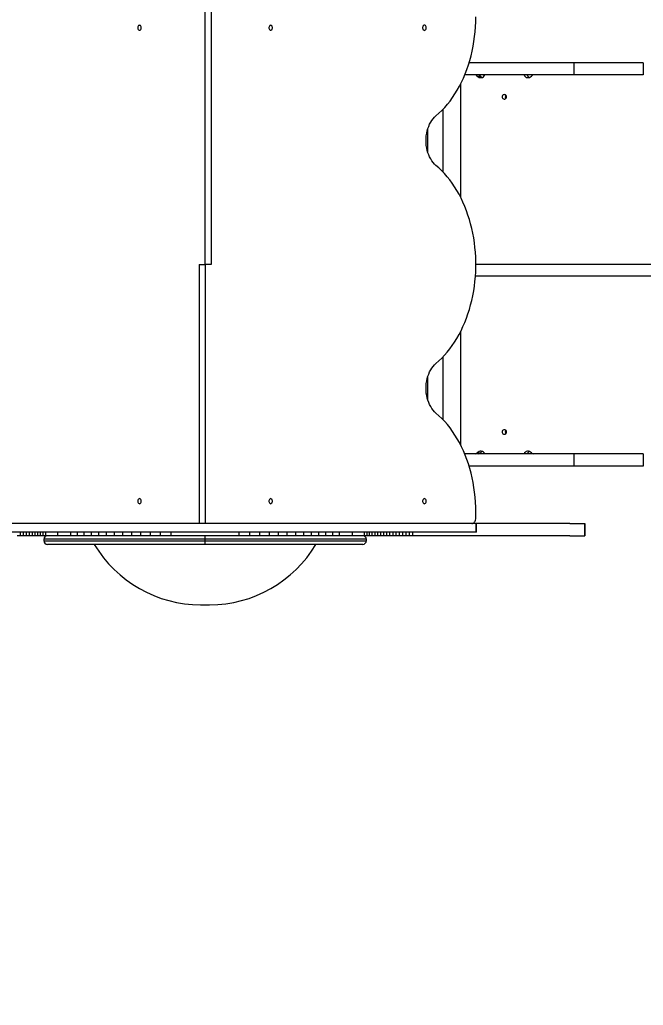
# Model space of a CAD drawing. Header units: millimetres. Extents: x -5960 to 5379, y -4374 to 3849.
# Drawn here: x 1599 to 2682, y -621 to 1090 of the extents above; entities that cross this region are included whole.
import ezdxf

# ---------------------------------------------------------------- set-up
doc = ezdxf.new("R2010")
doc.units = ezdxf.units.MM
for name, color, linetype in [('DIKOM_ОБЪЕКТ', 7, 'Continuous'), ('DIKOM_РАЗМЕР_ЗОНА', 7, 'Continuous'), ('DIKOM_РАЗМЕР_ОБЪЕКТА', 7, 'Continuous')]:
    doc.layers.add(name, color=color, linetype=linetype)
doc.styles.add('style1', font='arial.ttf', dxfattribs={"width": 0.8})
doc.dimstyles.new('1-50', dxfattribs={"dimtxt": 300, "dimasz": 200, "dimexe": 100, "dimexo": 0, "dimgap": 100, "dimtad": 1, "dimtxsty": 'style1', "dimcen": 200, "dimclrd": 7, "dimclre": 7, "dimclrt": 7, "dimadec": 1, "dimazin": 2, "dimtfac": 1, "dimtmove": 0, "dimatfit": 2, "dimfxl": 0, "dimlwd": 25, "dimlwe": 18, "dimarcsym": 0})

# ---------------------------------------------------------------- blocks, each defined once
blk = doc.blocks.new('*D10')
at = {"layer": 'Defpoints', "color": 0, "transparency": 16777216}
for p in [(3878.6, 405.1), (-2876.9, -459.7), (3878.6, -2693.7)]:
    blk.add_point(p, dxfattribs=at)
at = {"layer": 'DIKOM_РАЗМЕР_ОБЪЕКТА', "color": 7, "lineweight": 18, "transparency": 16777216}
for p, q in [((3878.6, 405.1), (3878.6, -2793.7)), ((-2876.9, -459.7), (-2876.9, -2793.7))]:
    blk.add_line(p, q, dxfattribs=at)
at = {"layer": 'DIKOM_РАЗМЕР_ОБЪЕКТА', "color": 7, "lineweight": 25, "transparency": 16777216}
blk.add_line((-2676.9, -2693.7), (3678.6, -2693.7), dxfattribs=at)
at = {"layer": 'DIKOM_РАЗМЕР_ОБЪЕКТА', "color": 7, "transparency": 16777216}
for points in [[(-2676.9, -2660.3), (-2676.9, -2727), (-2876.9, -2693.7)], [(3678.6, -2660.3), (3678.6, -2727), (3878.6, -2693.7)]]:
    blk.add_solid(points, dxfattribs=at)
at = {"layer": 'DIKOM_РАЗМЕР_ОБЪЕКТА', "color": 7, "transparency": 16777216, "insert": (-143, -2440.5), "char_height": 300, "attachment_point": 5, "style": 'style1'}
blk.add_mtext('6750', dxfattribs=at)
blk = doc.blocks.new('*D11')
at = {"layer": 'Defpoints', "color": 0, "transparency": 16777216}
for p in [(5378.6, -306), (-4876.9, -735), (5378.6, -4273.6)]:
    blk.add_point(p, dxfattribs=at)
at = {"layer": 'DIKOM_РАЗМЕР_ЗОНА', "color": 7, "lineweight": 18, "transparency": 16777216}
for p, q in [((5378.6, -306), (5378.6, -4373.6)), ((-4876.9, -735), (-4876.9, -4373.6))]:
    blk.add_line(p, q, dxfattribs=at)
at = {"layer": 'DIKOM_РАЗМЕР_ЗОНА', "color": 7, "lineweight": 25, "transparency": 16777216}
blk.add_line((-4676.9, -4273.6), (5178.6, -4273.6), dxfattribs=at)
at = {"layer": 'DIKOM_РАЗМЕР_ЗОНА', "color": 7, "transparency": 16777216}
for points in [[(-4676.9, -4240.2), (-4676.9, -4306.9), (-4876.9, -4273.6)], [(5178.6, -4240.2), (5178.6, -4306.9), (5378.6, -4273.6)]]:
    blk.add_solid(points, dxfattribs=at)
at = {"layer": 'DIKOM_РАЗМЕР_ЗОНА', "color": 7, "transparency": 16777216, "insert": (-171.5, -4020.4), "char_height": 300, "attachment_point": 5, "style": 'style1'}
blk.add_mtext('10250', dxfattribs=at)
blk = doc.blocks.new('*D12')
at = {"layer": 'Defpoints', "color": 0, "transparency": 16777216}
for p in [(1922, 3848.9), (-5510.2, -3173.2), (433.5, -3173.2)]:
    blk.add_point(p, dxfattribs=at)
at = {"layer": 'DIKOM_РАЗМЕР_ЗОНА', "color": 7, "lineweight": 18, "transparency": 16777216}
for p, q in [((1922, 3848.9), (-5610.2, 3848.9)), ((433.5, -3173.2), (-5610.2, -3173.2))]:
    blk.add_line(p, q, dxfattribs=at)
at = {"layer": 'DIKOM_РАЗМЕР_ЗОНА', "color": 7, "lineweight": 25, "transparency": 16777216}
blk.add_line((-5510.2, 3648.9), (-5510.2, -2973.2), dxfattribs=at)
at = {"layer": 'DIKOM_РАЗМЕР_ЗОНА', "color": 7, "transparency": 16777216}
for points in [[(-5543.5, 3648.9), (-5476.9, 3648.9), (-5510.2, 3848.9)], [(-5543.5, -2973.2), (-5476.9, -2973.2), (-5510.2, -3173.2)]]:
    blk.add_solid(points, dxfattribs=at)
at = {"layer": 'DIKOM_РАЗМЕР_ЗОНА', "color": 7, "transparency": 16777216, "insert": (-5763.4, 142.4), "char_height": 300, "attachment_point": 5, "rotation": 90, "style": 'style1'}
blk.add_mtext('7050', dxfattribs=at)

msp = doc.modelspace()

# ---------------------------------------------------------------- linework, layer by layer
at = {"layer": 'DIKOM_ОБЪЕКТ', "color": 7, "linetype": 'Continuous', "lineweight": 15}
for p, q in [((1920.549, 665.013), (1920.549, 1115.013)), ((1931.155, 1115.013), (1931.155, 665.013)), ((2561.184, 1015.013), (2378.968, 1015.013)), ((2561.184, 1015.013), (2561.184, 994.013)), ((2681.583, 1015.013), (2561.184, 1015.013)), ((2681.583, 1015.013), (2681.583, 994.013)), ((2561.184, 994.013), (2371.417, 994.013)), ((2681.583, 994.013), (2561.184, 994.013)), ((2364.549, 781.031), (2364.549, 978.996)), ((2393.312, 992.202), (2398.63, 992.202)), ((2334.049, 825.18), (2334.049, 934.846)), ((2307.049, 899.656), (2307.049, 860.37)), ((1909.942, 665.013), (1909.942, 215.013)), ((1909.942, 665.013), (1920.549, 665.013)), ((1920.549, 665.013), (1920.549, 215.013)), ((1931.155, 665.013), (1920.549, 665.013)), ((2364.549, 351.031), (2364.549, 548.996)), ((2334.049, 395.18), (2334.049, 504.846)), ((2307.049, 469.656), (2307.049, 430.37)), ((2561.184, 336.013), (2371.417, 336.013)), ((2393.312, 337.824), (2398.63, 337.824)), ((2561.184, 336.013), (2561.184, 315.013)), ((2681.583, 336.013), (2561.184, 336.013)), ((2681.583, 336.013), (2681.583, 315.013)), ((2561.184, 315.013), (2378.968, 315.013)), ((2681.583, 315.013), (2561.184, 315.013)), ((2390.775, 225.013), (2390.775, 235.013)), ((1885.193, 215.013), (1482.143, 215.013)), ((1887.057, 215.013), (1885.193, 215.013)), ((1888.988, 215.013), (1887.057, 215.013)), ((1890.981, 215.013), (1888.988, 215.013)), ((1893.032, 215.013), (1890.981, 215.013)), ((1895.137, 215.013), (1893.032, 215.013)), ((1897.291, 215.013), (1895.137, 215.013)), ((1899.49, 215.013), (1897.291, 215.013)), ((1901.728, 215.013), (1899.49, 215.013)), ((1904.003, 215.013), (1901.728, 215.013)), ((1906.308, 215.013), (1904.003, 215.013)), ((1908.641, 215.013), (1906.308, 215.013)), ((1910.996, 215.013), (1908.641, 215.013)), ((1913.368, 215.013), (1910.996, 215.013)), ((1915.754, 215.013), (1913.368, 215.013)), ((1918.149, 215.013), (1915.754, 215.013)), ((1920.549, 215.013), (1918.149, 215.013)), ((1922.948, 215.013), (1920.549, 215.013)), ((1925.343, 215.013), (1922.948, 215.013)), ((1927.729, 215.013), (1925.343, 215.013)), ((1930.101, 215.013), (1927.729, 215.013)), ((1932.456, 215.013), (1930.101, 215.013)), ((1934.788, 215.013), (1932.456, 215.013)), ((1937.094, 215.013), (1934.788, 215.013)), ((1939.369, 215.013), (1937.094, 215.013)), ((1941.607, 215.013), (1939.369, 215.013)), ((1943.806, 215.013), (1941.607, 215.013)), ((1945.96, 215.013), (1943.806, 215.013)), ((1948.065, 215.013), (1945.96, 215.013)), ((1950.116, 215.013), (1948.065, 215.013)), ((1952.109, 215.013), (1950.116, 215.013)), ((1954.04, 215.013), (1952.109, 215.013)), ((1955.904, 215.013), (1954.04, 215.013)), ((2358.954, 215.013), (1955.904, 215.013)), ((2363.051, 215.013), (2358.954, 215.013)), ((2366.896, 215.013), (2363.051, 215.013)), ((2370.485, 215.013), (2366.896, 215.013)), ((2373.813, 215.013), (2370.485, 215.013)), ((2376.877, 215.013), (2373.813, 215.013)), ((2379.671, 215.013), (2376.877, 215.013)), ((2382.192, 215.013), (2379.671, 215.013)), ((2384.435, 215.013), (2382.192, 215.013)), ((2386.397, 215.013), (2384.435, 215.013)), ((2388.071, 215.013), (2386.397, 215.013)), ((2389.455, 215.013), (2388.071, 215.013)), ((2390.544, 215.013), (2389.455, 215.013)), ((2391.334, 215.013), (2390.544, 215.013)), ((2391.334, 200.013), (2391.334, 215.013)), ((2391.82, 215.013), (2391.334, 215.013)), ((2391.82, 200.013), (2391.82, 215.013)), ((2391.998, 215.013), (2391.82, 215.013)), ((2422.727, 215.013), (2391.998, 215.013)), ((2391.998, 200.013), (2391.998, 215.013)), ((2433.078, 215.013), (2422.727, 215.013)), ((2437.81, 215.013), (2433.078, 215.013)), ((2442.264, 215.013), (2437.81, 215.013)), ((2446.455, 215.013), (2442.264, 215.013)), ((2450.394, 215.013), (2446.455, 215.013)), ((2454.097, 215.013), (2450.394, 215.013)), ((2457.576, 215.013), (2454.097, 215.013)), ((2460.845, 215.013), (2457.576, 215.013)), ((2463.917, 215.013), (2460.845, 215.013)), ((2466.806, 215.013), (2463.917, 215.013)), ((2469.526, 215.013), (2466.806, 215.013)), ((2472.091, 215.013), (2469.526, 215.013)), ((2474.512, 215.013), (2472.091, 215.013)), ((2476.805, 215.013), (2474.512, 215.013)), ((2478.983, 215.013), (2476.805, 215.013)), ((2481.059, 215.013), (2478.983, 215.013)), ((2483.046, 215.013), (2481.059, 215.013)), ((2484.959, 215.013), (2483.046, 215.013)), ((2486.81, 215.013), (2484.959, 215.013)), ((2490.384, 215.013), (2486.81, 215.013)), ((2493.875, 215.013), (2490.384, 215.013)), ((2509.178, 215.013), (2493.875, 215.013)), ((2517.1, 215.013), (2509.178, 215.013)), ((2524.273, 215.013), (2517.1, 215.013)), ((2530.723, 215.013), (2524.273, 215.013)), ((2536.472, 215.013), (2530.723, 215.013)), ((2541.545, 215.013), (2536.472, 215.013)), ((2545.965, 215.013), (2541.545, 215.013)), ((2552.946, 215.013), (2545.965, 215.013)), ((2553.478, 215.013), (2552.946, 215.013)), ((2553.748, 215.013), (2553.478, 215.013)), ((2553.762, 215.013), (2553.748, 215.013)), ((2553.762, 215.013), (2556.264, 215.013)), ((2556.264, 215.013), (2559.272, 215.013)), ((2559.272, 215.013), (2562.095, 215.013)), ((2562.095, 215.013), (2564.728, 215.013)), ((2564.728, 215.013), (2567.167, 215.013)), ((2567.167, 215.013), (2569.407, 215.013)), ((2569.407, 215.013), (2571.446, 215.013)), ((2571.446, 215.013), (2573.278, 215.013)), ((2573.278, 215.013), (2574.9, 215.013)), ((2574.9, 215.013), (2576.308, 215.013)), ((2576.308, 215.013), (2577.497, 215.013)), ((2577.497, 215.013), (2578.463, 215.013)), ((2578.463, 215.013), (2579.202, 215.013)), ((2579.202, 215.013), (2579.202, 194.013)), ((2579.202, 215.013), (2579.71, 215.013)), ((2579.71, 215.013), (2579.71, 194.013)), ((2579.71, 215.013), (2579.984, 215.013)), ((2579.984, 215.013), (2579.984, 194.013)), ((2579.984, 215.013), (2580.018, 215.013)), ((2580.018, 215.013), (2580.018, 194.013)), ((1885.193, 200.013), (1482.143, 200.013)), ((1599.677, 194.013), (1594.198, 194.013)), ((1599.677, 194.013), (1599.677, 200.013)), ((1605.065, 194.013), (1599.677, 194.013)), ((1605.065, 194.013), (1605.065, 200.013)), ((1610.349, 194.013), (1605.065, 194.013)), ((1610.349, 194.013), (1610.349, 200.013)), ((1615.521, 194.013), (1610.349, 194.013)), ((1615.521, 194.013), (1615.521, 200.013)), ((1620.57, 194.013), (1615.521, 194.013)), ((1620.57, 194.013), (1620.57, 200.013)), ((1625.486, 194.013), (1620.57, 194.013)), ((1625.486, 194.013), (1625.486, 200.013)), ((1630.258, 194.013), (1625.486, 194.013)), ((1630.258, 194.013), (1630.258, 200.013)), ((1634.878, 194.013), (1630.258, 194.013)), ((1634.878, 194.013), (1634.878, 200.013)), ((1639.334, 194.013), (1634.878, 194.013)), ((1639.334, 194.013), (1639.334, 200.013)), ((1643.616, 194.013), (1639.334, 194.013)), ((1643.616, 194.013), (1643.616, 200.013)), ((1664.862, 194.013), (1643.616, 194.013)), ((1664.862, 194.013), (1664.862, 200.013)), ((1687.078, 194.013), (1664.862, 194.013)), ((1687.078, 194.013), (1687.078, 200.013)), ((1698.665, 194.013), (1687.078, 194.013)), ((1698.665, 194.013), (1698.665, 200.013)), ((1710.633, 194.013), (1698.665, 194.013)), ((1710.633, 194.013), (1710.633, 200.013)), ((1723.028, 194.013), (1710.633, 194.013)), ((1723.028, 194.013), (1723.028, 200.013)), ((1735.895, 194.013), (1723.028, 194.013)), ((1730.762, 199.913), (1730.762, 200.013)), ((1730.776, 199.913), (1730.762, 199.913)), ((1730.776, 199.913), (1730.776, 200.013)), ((1730.821, 199.913), (1730.776, 199.913)), ((1730.821, 199.913), (1730.821, 200.013)), ((1730.897, 199.913), (1730.821, 199.913)), ((1730.897, 199.913), (1730.897, 200.013)), ((1731.003, 199.913), (1730.897, 199.913)), ((1731.003, 199.913), (1731.003, 200.013)), ((1731.14, 199.913), (1731.003, 199.913)), ((1731.14, 199.913), (1731.14, 200.013)), ((1731.307, 199.913), (1731.14, 199.913)), ((1731.307, 199.913), (1731.307, 200.013)), ((1731.504, 199.913), (1731.307, 199.913)), ((1731.504, 199.913), (1731.504, 200.013)), ((1731.732, 199.913), (1731.504, 199.913)), ((1731.732, 199.913), (1731.732, 200.013)), ((1731.989, 199.913), (1731.732, 199.913)), ((1731.989, 199.913), (1731.989, 200.013)), ((1732.277, 199.913), (1731.989, 199.913)), ((1732.277, 199.913), (1732.277, 200.013)), ((1732.595, 199.913), (1732.277, 199.913)), ((1732.595, 199.913), (1732.595, 200.013)), ((1732.942, 199.913), (1732.595, 199.913)), ((1732.942, 199.913), (1732.942, 200.013)), ((1733.319, 199.913), (1732.942, 199.913)), ((1733.319, 199.913), (1733.319, 200.013)), ((1733.726, 199.913), (1733.319, 199.913)), ((1733.726, 199.913), (1733.726, 200.013)), ((1734.162, 199.913), (1733.726, 199.913)), ((1734.162, 199.913), (1734.162, 200.013)), ((1734.628, 199.913), (1734.162, 199.913)), ((1734.628, 199.913), (1734.628, 200.013)), ((1735.123, 199.913), (1734.628, 199.913)), ((1735.123, 199.913), (1735.123, 200.013)), ((1735.647, 199.913), (1735.123, 199.913)), ((1735.647, 199.913), (1735.647, 200.013)), ((1736.2, 199.913), (1735.647, 199.913)), ((1735.895, 194.013), (1735.895, 199.913)), ((1749.281, 194.013), (1735.895, 194.013)), ((1736.2, 199.913), (1736.2, 200.013)), ((1736.783, 199.913), (1736.2, 199.913)), ((1736.783, 199.913), (1736.783, 200.013)), ((1737.394, 199.913), (1736.783, 199.913)), ((1737.394, 199.913), (1737.394, 200.013)), ((1738.034, 199.913), (1737.394, 199.913)), ((1738.034, 199.913), (1738.034, 200.013)), ((1738.702, 199.913), (1738.034, 199.913)), ((1738.702, 199.913), (1738.702, 200.013)), ((1740.126, 199.913), (1738.702, 199.913)), ((1740.126, 199.913), (1740.126, 200.013)), ((1741.663, 199.913), (1740.126, 199.913)), ((1741.663, 199.913), (1741.663, 200.013)), ((1743.312, 199.913), (1741.663, 199.913)), ((1743.312, 199.913), (1743.312, 200.013)), ((1745.074, 199.913), (1743.312, 199.913)), ((1745.074, 199.913), (1745.074, 200.013)), ((1746.947, 199.913), (1745.074, 199.913)), ((1746.947, 199.913), (1746.947, 200.013)), ((1748.931, 199.913), (1746.947, 199.913)), ((1748.931, 199.913), (1748.931, 200.013)), ((1751.024, 199.913), (1748.931, 199.913)), ((1749.281, 194.013), (1749.281, 199.913)), ((1763.231, 194.013), (1749.281, 194.013)), ((1751.024, 199.913), (1751.024, 200.013)), ((1753.226, 199.913), (1751.024, 199.913)), ((1753.226, 199.913), (1753.226, 200.013)), ((1837.059, 199.913), (1753.226, 199.913)), ((1763.231, 194.013), (1763.231, 199.913)), ((1777.792, 194.013), (1763.231, 194.013)), ((1777.792, 194.013), (1777.792, 199.913)), ((1793.01, 194.013), (1777.792, 194.013)), ((1793.01, 194.013), (1793.01, 199.913)), ((1808.93, 194.013), (1793.01, 194.013)), ((1808.93, 194.013), (1808.93, 199.913)), ((1825.599, 194.013), (1808.93, 194.013)), ((1825.599, 194.013), (1825.599, 199.913)), ((1843.062, 194.013), (1825.599, 194.013)), ((1837.059, 199.913), (1837.059, 200.013)), ((1837.922, 199.913), (1837.059, 199.913)), ((1837.922, 199.913), (1837.922, 200.013)), ((1838.793, 199.913), (1837.922, 199.913)), ((1838.793, 199.913), (1838.793, 200.013)), ((1840.555, 199.913), (1838.793, 199.913)), ((1840.555, 199.913), (1840.555, 200.013)), ((1842.333, 199.913), (1840.555, 199.913)), ((1842.333, 199.913), (1842.333, 200.013)), ((1844.115, 199.913), (1842.333, 199.913)), ((1843.062, 194.013), (1843.062, 199.913)), ((1861.366, 194.013), (1843.062, 194.013)), ((1844.115, 199.913), (1844.115, 200.013)), ((1845.889, 199.913), (1844.115, 199.913)), ((1845.889, 199.913), (1845.889, 200.013)), ((1847.642, 199.913), (1845.889, 199.913)), ((1847.642, 199.913), (1847.642, 200.013)), ((1849.362, 199.913), (1847.642, 199.913)), ((1849.362, 199.913), (1849.362, 200.013)), ((1851.037, 199.913), (1849.362, 199.913)), ((1851.037, 199.913), (1851.037, 200.013)), ((1852.655, 199.913), (1851.037, 199.913)), ((1852.655, 199.913), (1852.655, 200.013)), ((1854.203, 199.913), (1852.655, 199.913)), ((1854.203, 199.913), (1854.203, 200.013)), ((1855.669, 199.913), (1854.203, 199.913)), ((1855.669, 199.913), (1855.669, 200.013)), ((1857.04, 199.913), (1855.669, 199.913)), ((1857.04, 199.913), (1857.04, 200.013)), ((1858.306, 199.913), (1857.04, 199.913)), ((1858.306, 199.913), (1858.306, 200.013)), ((1859.452, 199.913), (1858.306, 199.913)), ((1859.452, 199.913), (1859.452, 200.013)), ((1860.468, 199.913), (1859.452, 199.913)), ((1860.468, 199.913), (1860.468, 200.013)), ((1860.923, 199.913), (1860.468, 199.913)), ((1860.923, 199.913), (1860.923, 200.013)), ((1861.341, 199.913), (1860.923, 199.913)), ((1861.341, 199.913), (1861.341, 200.013)), ((1900.284, 199.913), (1861.341, 199.913)), ((1861.366, 194.013), (1861.366, 199.913)), ((1979.731, 194.013), (1861.366, 194.013)), ((1887.057, 200.013), (1885.193, 200.013)), ((1888.988, 200.013), (1887.057, 200.013)), ((1890.981, 200.013), (1888.988, 200.013)), ((1893.032, 200.013), (1890.981, 200.013)), ((1895.137, 200.013), (1893.032, 200.013)), ((1897.291, 200.013), (1895.137, 200.013)), ((1899.49, 200.013), (1897.291, 200.013)), ((1901.728, 200.013), (1899.49, 200.013)), ((1900.284, 199.913), (1900.284, 200.013)), ((1901.353, 199.913), (1900.284, 199.913)), ((1901.353, 199.913), (1901.353, 200.013)), ((1902.459, 199.913), (1901.353, 199.913)), ((1904.003, 200.013), (1901.728, 200.013)), ((1902.459, 199.913), (1902.459, 200.013)), ((1903.602, 199.913), (1902.459, 199.913)), ((1903.602, 199.913), (1903.602, 200.013)), ((1904.777, 199.913), (1903.602, 199.913)), ((1906.308, 200.013), (1904.003, 200.013)), ((1904.777, 199.913), (1904.777, 200.013)), ((1905.984, 199.913), (1904.777, 199.913)), ((1905.984, 199.913), (1905.984, 200.013)), ((1907.219, 199.913), (1905.984, 199.913)), ((1908.641, 200.013), (1906.308, 200.013)), ((1907.219, 199.913), (1907.219, 200.013)), ((1908.478, 199.913), (1907.219, 199.913)), ((1908.478, 199.913), (1908.478, 200.013)), ((1909.762, 199.913), (1908.478, 199.913)), ((1910.996, 200.013), (1908.641, 200.013)), ((1909.762, 199.913), (1909.762, 200.013)), ((1910.411, 199.913), (1909.762, 199.913)), ((1910.411, 199.913), (1910.411, 200.013)), ((1911.065, 199.913), (1910.411, 199.913)), ((1913.368, 200.013), (1910.996, 200.013)), ((1911.065, 199.913), (1911.065, 200.013)), ((1911.724, 199.913), (1911.065, 199.913)), ((1911.724, 199.913), (1911.724, 200.013)), ((1912.387, 199.913), (1911.724, 199.913)), ((1912.387, 199.913), (1912.387, 200.013)), ((1913.053, 199.913), (1912.387, 199.913)), ((1913.053, 199.913), (1913.053, 200.013)), ((1913.723, 199.913), (1913.053, 199.913)), ((1915.754, 200.013), (1913.368, 200.013)), ((1913.723, 199.913), (1913.723, 200.013)), ((1914.397, 199.913), (1913.723, 199.913)), ((1914.397, 199.913), (1914.397, 200.013)), ((1915.073, 199.913), (1914.397, 199.913)), ((1915.073, 199.913), (1915.073, 200.013)), ((1915.752, 199.913), (1915.073, 199.913)), ((1915.752, 199.913), (1915.752, 200.013)), ((1916.433, 199.913), (1915.752, 199.913)), ((1918.149, 200.013), (1915.754, 200.013)), ((1916.433, 199.913), (1916.433, 200.013)), ((1917.116, 199.913), (1916.433, 199.913)), ((1917.116, 199.913), (1917.116, 200.013)), ((1917.8, 199.913), (1917.116, 199.913)), ((1917.8, 199.913), (1917.8, 200.013)), ((1918.486, 199.913), (1917.8, 199.913)), ((1920.549, 200.013), (1918.149, 200.013)), ((1918.486, 199.913), (1918.486, 200.013)), ((1919.173, 199.913), (1918.486, 199.913)), ((1919.173, 199.913), (1919.173, 200.013)), ((1919.86, 199.913), (1919.173, 199.913)), ((1919.86, 199.913), (1919.86, 200.013)), ((1920.548, 199.913), (1919.86, 199.913)), ((1920.548, 199.913), (1920.548, 200.013)), ((1921.236, 199.913), (1920.548, 199.913)), ((1922.948, 200.013), (1920.549, 200.013)), ((1920.549, 188.013), (1920.549, 194.013)), ((1921.236, 199.913), (1921.236, 200.013)), ((1921.923, 199.913), (1921.236, 199.913)), ((1921.923, 199.913), (1921.923, 200.013)), ((1922.61, 199.913), (1921.923, 199.913)), ((1922.61, 199.913), (1922.61, 200.013)), ((1923.296, 199.913), (1922.61, 199.913)), ((1925.343, 200.013), (1922.948, 200.013)), ((1923.296, 199.913), (1923.296, 200.013)), ((1923.981, 199.913), (1923.296, 199.913)), ((1923.981, 199.913), (1923.981, 200.013)), ((1924.663, 199.913), (1923.981, 199.913)), ((1924.663, 199.913), (1924.663, 200.013)), ((1925.345, 199.913), (1924.663, 199.913)), ((1927.729, 200.013), (1925.343, 200.013)), ((1925.345, 199.913), (1925.345, 200.013)), ((1926.023, 199.913), (1925.345, 199.913)), ((1926.023, 199.913), (1926.023, 200.013)), ((1926.699, 199.913), (1926.023, 199.913)), ((1926.699, 199.913), (1926.699, 200.013)), ((1927.373, 199.913), (1926.699, 199.913)), ((1927.373, 199.913), (1927.373, 200.013)), ((1928.043, 199.913), (1927.373, 199.913)), ((1930.101, 200.013), (1927.729, 200.013)), ((1928.043, 199.913), (1928.043, 200.013)), ((1928.709, 199.913), (1928.043, 199.913)), ((1928.709, 199.913), (1928.709, 200.013)), ((1929.373, 199.913), (1928.709, 199.913)), ((1929.373, 199.913), (1929.373, 200.013)), ((1930.031, 199.913), (1929.373, 199.913)), ((1930.031, 199.913), (1930.031, 200.013)), ((1930.685, 199.913), (1930.031, 199.913)), ((1932.456, 200.013), (1930.101, 200.013)), ((1930.685, 199.913), (1930.685, 200.013)), ((1931.334, 199.913), (1930.685, 199.913)), ((1931.334, 199.913), (1931.334, 200.013)), ((1932.618, 199.913), (1931.334, 199.913)), ((1934.788, 200.013), (1932.456, 200.013)), ((1932.618, 199.913), (1932.618, 200.013)), ((1933.878, 199.913), (1932.618, 199.913)), ((1933.878, 199.913), (1933.878, 200.013)), ((1935.112, 199.913), (1933.878, 199.913)), ((1937.094, 200.013), (1934.788, 200.013)), ((1935.112, 199.913), (1935.112, 200.013)), ((1936.319, 199.913), (1935.112, 199.913)), ((1936.319, 199.913), (1936.319, 200.013)), ((1937.494, 199.913), (1936.319, 199.913)), ((1939.369, 200.013), (1937.094, 200.013)), ((1937.494, 199.913), (1937.494, 200.013)), ((1938.637, 199.913), (1937.494, 199.913)), ((1938.637, 199.913), (1938.637, 200.013)), ((1939.743, 199.913), (1938.637, 199.913)), ((1941.607, 200.013), (1939.369, 200.013)), ((1939.743, 199.913), (1939.743, 200.013)), ((1940.812, 199.913), (1939.743, 199.913)), ((1940.812, 199.913), (1940.812, 200.013)), ((1979.755, 199.913), (1940.812, 199.913)), ((1943.806, 200.013), (1941.607, 200.013)), ((1945.96, 200.013), (1943.806, 200.013)), ((1948.065, 200.013), (1945.96, 200.013)), ((1950.116, 200.013), (1948.065, 200.013)), ((1952.109, 200.013), (1950.116, 200.013)), ((1954.04, 200.013), (1952.109, 200.013)), ((1955.904, 200.013), (1954.04, 200.013)), ((2358.954, 200.013), (1955.904, 200.013)), ((1979.731, 194.013), (1979.731, 199.913)), ((1998.035, 194.013), (1979.731, 194.013)), ((1979.755, 199.913), (1979.755, 200.013)), ((1980.173, 199.913), (1979.755, 199.913)), ((1980.173, 199.913), (1980.173, 200.013)), ((1980.628, 199.913), (1980.173, 199.913)), ((1980.628, 199.913), (1980.628, 200.013)), ((1981.644, 199.913), (1980.628, 199.913)), ((1981.644, 199.913), (1981.644, 200.013)), ((1982.791, 199.913), (1981.644, 199.913)), ((1982.791, 199.913), (1982.791, 200.013)), ((1984.056, 199.913), (1982.791, 199.913)), ((1984.056, 199.913), (1984.056, 200.013)), ((1985.428, 199.913), (1984.056, 199.913)), ((1985.428, 199.913), (1985.428, 200.013)), ((1986.894, 199.913), (1985.428, 199.913)), ((1986.894, 199.913), (1986.894, 200.013)), ((1988.442, 199.913), (1986.894, 199.913)), ((1988.442, 199.913), (1988.442, 200.013)), ((1990.059, 199.913), (1988.442, 199.913)), ((1990.059, 199.913), (1990.059, 200.013)), ((1991.735, 199.913), (1990.059, 199.913)), ((1991.735, 199.913), (1991.735, 200.013)), ((1993.455, 199.913), (1991.735, 199.913)), ((1993.455, 199.913), (1993.455, 200.013)), ((1995.208, 199.913), (1993.455, 199.913)), ((1995.208, 199.913), (1995.208, 200.013)), ((1996.981, 199.913), (1995.208, 199.913)), ((1996.981, 199.913), (1996.981, 200.013)), ((1998.764, 199.913), (1996.981, 199.913)), ((1998.035, 194.013), (1998.035, 199.913)), ((2015.498, 194.013), (1998.035, 194.013)), ((1998.764, 199.913), (1998.764, 200.013)), ((2000.542, 199.913), (1998.764, 199.913)), ((2000.542, 199.913), (2000.542, 200.013)), ((2002.304, 199.913), (2000.542, 199.913)), ((2002.304, 199.913), (2002.304, 200.013)), ((2003.175, 199.913), (2002.304, 199.913)), ((2003.175, 199.913), (2003.175, 200.013)), ((2004.038, 199.913), (2003.175, 199.913)), ((2004.038, 199.913), (2004.038, 200.013)), ((2087.87, 199.913), (2004.038, 199.913)), ((2015.498, 194.013), (2015.498, 199.913)), ((2032.167, 194.013), (2015.498, 194.013)), ((2032.167, 194.013), (2032.167, 199.913)), ((2048.087, 194.013), (2032.167, 194.013)), ((2048.087, 194.013), (2048.087, 199.913)), ((2063.305, 194.013), (2048.087, 194.013)), ((2063.305, 194.013), (2063.305, 199.913)), ((2077.866, 194.013), (2063.305, 194.013)), ((2077.866, 194.013), (2077.866, 199.913)), ((2091.816, 194.013), (2077.866, 194.013)), ((2087.87, 199.913), (2087.87, 200.013)), ((2090.072, 199.913), (2087.87, 199.913)), ((2090.072, 199.913), (2090.072, 200.013)), ((2092.166, 199.913), (2090.072, 199.913)), ((2091.816, 194.013), (2091.816, 199.913)), ((2105.202, 194.013), (2091.816, 194.013)), ((2092.166, 199.913), (2092.166, 200.013)), ((2094.149, 199.913), (2092.166, 199.913)), ((2094.149, 199.913), (2094.149, 200.013)), ((2096.022, 199.913), (2094.149, 199.913)), ((2096.022, 199.913), (2096.022, 200.013)), ((2097.784, 199.913), (2096.022, 199.913)), ((2097.784, 199.913), (2097.784, 200.013)), ((2099.434, 199.913), (2097.784, 199.913)), ((2099.434, 199.913), (2099.434, 200.013)), ((2100.971, 199.913), (2099.434, 199.913)), ((2100.971, 199.913), (2100.971, 200.013)), ((2102.394, 199.913), (2100.971, 199.913)), ((2102.394, 199.913), (2102.394, 200.013)), ((2103.063, 199.913), (2102.394, 199.913)), ((2103.063, 199.913), (2103.063, 200.013)), ((2103.703, 199.913), (2103.063, 199.913)), ((2103.703, 199.913), (2103.703, 200.013)), ((2104.314, 199.913), (2103.703, 199.913)), ((2104.314, 199.913), (2104.314, 200.013)), ((2104.896, 199.913), (2104.314, 199.913)), ((2104.896, 199.913), (2104.896, 200.013)), ((2105.449, 199.913), (2104.896, 199.913)), ((2105.202, 194.013), (2105.202, 199.913)), ((2118.069, 194.013), (2105.202, 194.013)), ((2105.449, 199.913), (2105.449, 200.013)), ((2105.974, 199.913), (2105.449, 199.913)), ((2105.974, 199.913), (2105.974, 200.013)), ((2106.469, 199.913), (2105.974, 199.913)), ((2106.469, 199.913), (2106.469, 200.013)), ((2106.934, 199.913), (2106.469, 199.913)), ((2106.934, 199.913), (2106.934, 200.013)), ((2107.37, 199.913), (2106.934, 199.913)), ((2107.37, 199.913), (2107.37, 200.013)), ((2107.777, 199.913), (2107.37, 199.913)), ((2107.777, 199.913), (2107.777, 200.013)), ((2108.154, 199.913), (2107.777, 199.913)), ((2108.154, 199.913), (2108.154, 200.013)), ((2108.502, 199.913), (2108.154, 199.913)), ((2108.502, 199.913), (2108.502, 200.013)), ((2108.819, 199.913), (2108.502, 199.913)), ((2108.819, 199.913), (2108.819, 200.013)), ((2109.107, 199.913), (2108.819, 199.913)), ((2109.107, 199.913), (2109.107, 200.013)), ((2109.365, 199.913), (2109.107, 199.913)), ((2109.365, 199.913), (2109.365, 200.013)), ((2109.592, 199.913), (2109.365, 199.913)), ((2109.592, 199.913), (2109.592, 200.013)), ((2109.79, 199.913), (2109.592, 199.913)), ((2109.79, 199.913), (2109.79, 200.013)), ((2109.957, 199.913), (2109.79, 199.913)), ((2109.957, 199.913), (2109.957, 200.013)), ((2110.094, 199.913), (2109.957, 199.913)), ((2110.094, 199.913), (2110.094, 200.013)), ((2110.2, 199.913), (2110.094, 199.913)), ((2110.2, 199.913), (2110.2, 200.013)), ((2110.276, 199.913), (2110.2, 199.913)), ((2110.276, 199.913), (2110.276, 200.013)), ((2110.321, 199.913), (2110.276, 199.913)), ((2110.321, 199.913), (2110.321, 200.013)), ((2110.335, 199.913), (2110.321, 199.913)), ((2110.335, 199.913), (2110.335, 200.013)), ((2118.069, 194.013), (2118.069, 200.013)), ((2130.464, 194.013), (2118.069, 194.013)), ((2130.464, 194.013), (2130.464, 200.013)), ((2142.432, 194.013), (2130.464, 194.013)), ((2142.432, 194.013), (2142.432, 200.013)), ((2154.019, 194.013), (2142.432, 194.013)), ((2154.019, 194.013), (2154.019, 200.013)), ((2176.236, 194.013), (2154.019, 194.013)), ((2176.236, 194.013), (2176.236, 200.013)), ((2197.481, 194.013), (2176.236, 194.013)), ((2197.481, 194.013), (2197.481, 200.013)), ((2201.763, 194.013), (2197.481, 194.013)), ((2201.763, 194.013), (2201.763, 200.013)), ((2206.219, 194.013), (2201.763, 194.013)), ((2206.219, 194.013), (2206.219, 200.013)), ((2210.839, 194.013), (2206.219, 194.013)), ((2210.839, 194.013), (2210.839, 200.013)), ((2215.611, 194.013), (2210.839, 194.013)), ((2215.611, 194.013), (2215.611, 200.013)), ((2220.527, 194.013), (2215.611, 194.013)), ((2220.527, 194.013), (2220.527, 200.013)), ((2225.576, 194.013), (2220.527, 194.013)), ((2225.576, 194.013), (2225.576, 200.013)), ((2230.748, 194.013), (2225.576, 194.013)), ((2230.748, 194.013), (2230.748, 200.013)), ((2236.032, 194.013), (2230.748, 194.013)), ((2236.032, 194.013), (2236.032, 200.013)), ((2241.42, 194.013), (2236.032, 194.013)), ((2241.42, 194.013), (2241.42, 200.013)), ((2246.899, 194.013), (2241.42, 194.013)), ((2246.899, 194.013), (2246.899, 200.013)), ((2252.462, 194.013), (2246.899, 194.013)), ((2252.462, 194.013), (2252.462, 200.013)), ((2258.097, 194.013), (2252.462, 194.013)), ((2258.097, 194.013), (2258.097, 200.013)), ((2263.794, 194.013), (2258.097, 194.013)), ((2263.794, 194.013), (2263.794, 200.013)), ((2269.543, 194.013), (2263.794, 194.013)), ((2269.543, 194.013), (2269.543, 200.013)), ((2275.334, 194.013), (2269.543, 194.013)), ((2275.334, 194.013), (2275.334, 200.013)), ((2281.157, 194.013), (2275.334, 194.013)), ((2281.157, 194.013), (2281.157, 200.013)), ((2422.727, 194.013), (2281.157, 194.013)), ((2363.051, 200.013), (2358.954, 200.013)), ((2366.896, 200.013), (2363.051, 200.013)), ((2370.485, 200.013), (2366.896, 200.013)), ((2373.813, 200.013), (2370.485, 200.013)), ((2376.877, 200.013), (2373.813, 200.013)), ((2379.671, 200.013), (2376.877, 200.013)), ((2382.192, 200.013), (2379.671, 200.013)), ((2384.435, 200.013), (2382.192, 200.013)), ((2386.397, 200.013), (2384.435, 200.013)), ((2388.071, 200.013), (2386.397, 200.013)), ((2389.455, 200.013), (2388.071, 200.013)), ((2390.544, 200.013), (2389.455, 200.013)), ((2391.334, 200.013), (2390.544, 200.013)), ((2391.82, 200.013), (2391.334, 200.013)), ((2391.998, 200.013), (2391.82, 200.013)), ((2433.078, 194.013), (2422.727, 194.013)), ((2437.81, 194.013), (2433.078, 194.013)), ((2442.264, 194.013), (2437.81, 194.013)), ((2446.455, 194.013), (2442.264, 194.013)), ((2450.394, 194.013), (2446.455, 194.013)), ((2454.097, 194.013), (2450.394, 194.013)), ((2457.576, 194.013), (2454.097, 194.013)), ((2460.845, 194.013), (2457.576, 194.013)), ((2463.917, 194.013), (2460.845, 194.013)), ((2466.806, 194.013), (2463.917, 194.013)), ((2469.526, 194.013), (2466.806, 194.013)), ((2472.091, 194.013), (2469.526, 194.013)), ((2474.512, 194.013), (2472.091, 194.013)), ((2476.805, 194.013), (2474.512, 194.013)), ((2478.983, 194.013), (2476.805, 194.013)), ((2481.059, 194.013), (2478.983, 194.013)), ((2483.046, 194.013), (2481.059, 194.013)), ((2484.959, 194.013), (2483.046, 194.013)), ((2486.81, 194.013), (2484.959, 194.013)), ((2490.384, 194.013), (2486.81, 194.013)), ((2493.875, 194.013), (2490.384, 194.013)), ((2509.178, 194.013), (2493.875, 194.013)), ((2517.1, 194.013), (2509.178, 194.013)), ((2524.273, 194.013), (2517.1, 194.013)), ((2530.723, 194.013), (2524.273, 194.013)), ((2536.472, 194.013), (2530.723, 194.013)), ((2541.545, 194.013), (2536.472, 194.013)), ((2545.965, 194.013), (2541.545, 194.013)), ((2552.946, 194.013), (2545.965, 194.013)), ((2553.478, 194.013), (2552.946, 194.013)), ((2553.748, 194.013), (2553.478, 194.013)), ((2553.762, 194.013), (2553.748, 194.013)), ((2553.762, 194.013), (2556.264, 194.013)), ((2556.264, 194.013), (2559.272, 194.013)), ((2559.272, 194.013), (2562.095, 194.013)), ((2562.095, 194.013), (2564.728, 194.013)), ((2564.728, 194.013), (2567.167, 194.013)), ((2567.167, 194.013), (2569.407, 194.013)), ((2569.407, 194.013), (2571.446, 194.013)), ((2571.446, 194.013), (2573.278, 194.013)), ((2573.278, 194.013), (2574.9, 194.013)), ((2574.9, 194.013), (2576.308, 194.013)), ((2576.308, 194.013), (2577.497, 194.013)), ((2577.497, 194.013), (2578.463, 194.013)), ((2578.463, 194.013), (2579.202, 194.013)), ((2579.202, 194.013), (2579.71, 194.013)), ((2579.71, 194.013), (2579.984, 194.013)), ((2579.984, 194.013), (2580.018, 194.013)), ((1640.549, 188.013), (1640.549, 185.013)), ((2200.548, 188.013), (1640.549, 188.013)), ((1640.549, 185.013), (1920.549, 185.013)), ((2194.549, 179.013), (1646.548, 179.013)), ((1920.549, 185.013), (1920.549, 188.013)), ((1920.549, 179.013), (1920.549, 185.013)), ((1920.549, 185.013), (2200.548, 185.013)), ((2200.548, 185.013), (2200.548, 188.013)), ((1912.795, 74.013), (1928.302, 74.013))]:
    msp.add_line(p, q, dxfattribs=at)
at = {"layer": 'DIKOM_ОБЪЕКТ', "color": 7, "linetype": 'Continuous', "lineweight": 15, "flags": 128}
for points in [[(1806.657, 1080.413), (1805.781, 1080.235), (1804.975, 1079.715), (1804.306, 1078.894), (1803.827, 1077.841), (1803.578, 1076.639), (1803.578, 1075.387), (1803.827, 1074.185), (1804.306, 1073.132), (1804.975, 1072.312), (1805.781, 1071.791), (1806.657, 1071.613), (1807.534, 1071.791), (1808.339, 1072.312), (1809.008, 1073.132), (1809.487, 1074.185), (1809.737, 1075.387), (1809.737, 1076.639), (1809.487, 1077.841), (1809.008, 1078.894), (1808.339, 1079.715), (1807.534, 1080.235), (1806.657, 1080.413)], [(2034.44, 1071.613), (2035.316, 1071.791), (2036.122, 1072.312), (2036.791, 1073.132), (2037.27, 1074.185), (2037.519, 1075.387), (2037.519, 1076.639), (2037.27, 1077.841), (2036.791, 1078.894), (2036.122, 1079.715), (2035.316, 1080.235), (2034.44, 1080.413), (2033.563, 1080.235), (2032.758, 1079.715), (2032.088, 1078.894), (2031.61, 1077.841), (2031.36, 1076.639), (2031.36, 1075.387), (2031.61, 1074.185), (2032.088, 1073.132), (2032.758, 1072.312), (2033.563, 1071.791), (2034.44, 1071.613)], [(2301.349, 1071.452), (2302.258, 1071.637), (2303.093, 1072.177), (2303.786, 1073.027), (2304.283, 1074.119), (2304.541, 1075.364), (2304.541, 1076.662), (2304.283, 1077.908), (2303.786, 1079), (2303.093, 1079.85), (2302.258, 1080.389), (2301.349, 1080.574), (2300.441, 1080.389), (2299.606, 1079.85), (2298.912, 1079), (2298.416, 1077.908), (2298.157, 1076.662), (2298.157, 1075.364), (2298.416, 1074.119), (2298.912, 1073.027), (2299.606, 1072.177), (2300.441, 1071.637), (2301.349, 1071.452)], [(2321.52, 923.013), (2326.697, 927.574), (2331.731, 932.447), (2336.611, 937.622), (2341.329, 943.09), (2345.876, 948.84), (2350.244, 954.862), (2354.423, 961.146), (2358.408, 967.678), (2362.189, 974.447), (2365.76, 981.441), (2369.115, 988.645), (2372.247, 996.048), (2375.151, 1003.635), (2377.82, 1011.391), (2380.25, 1019.304), (2382.437, 1027.357), (2384.376, 1035.536), (2386.064, 1043.826), (2387.498, 1052.211), (2388.675, 1060.675), (2389.592, 1069.203), (2390.248, 1077.78), (2390.643, 1086.388), (2390.775, 1095.013)], [(2440.278, 960.013), (2439.152, 959.835), (2438.126, 959.318), (2437.291, 958.507), (2436.721, 957.474), (2436.468, 956.312), (2436.553, 955.123), (2436.969, 954.013), (2437.679, 953.081), (2438.62, 952.409), (2439.709, 952.058), (2440.848, 952.058), (2441.936, 952.409), (2442.878, 953.081), (2443.588, 954.013), (2444.004, 955.123), (2444.089, 956.312), (2443.836, 957.474), (2443.266, 958.507), (2442.431, 959.318), (2441.405, 959.835), (2440.278, 960.013)], [(2321.52, 837.013), (2318.967, 839.372), (2316.567, 842.032), (2314.339, 844.975), (2312.298, 848.179), (2310.459, 851.62), (2308.838, 855.272), (2307.445, 859.108), (2306.29, 863.099), (2305.384, 867.216), (2304.731, 871.429), (2304.337, 875.705), (2304.206, 880.013), (2304.337, 884.321), (2304.731, 888.598), (2305.384, 892.81), (2306.29, 896.927), (2307.445, 900.918), (2308.838, 904.754), (2310.459, 908.406), (2312.298, 911.847), (2314.339, 915.051), (2316.567, 917.994), (2318.967, 920.655), (2321.52, 923.013)], [(2321.52, 493.013), (2326.593, 497.478), (2331.528, 502.242), (2336.317, 507.296), (2340.951, 512.632), (2345.42, 518.241), (2349.719, 524.111), (2353.838, 530.233), (2357.771, 536.595), (2361.51, 543.187), (2365.049, 549.996), (2368.381, 557.01), (2371.501, 564.217), (2374.403, 571.605), (2377.081, 579.159), (2379.532, 586.866), (2381.75, 594.713), (2383.732, 602.685), (2385.474, 610.768), (2386.972, 618.949), (2388.226, 627.212), (2389.231, 635.542), (2389.986, 643.924), (2390.49, 652.345), (2390.743, 660.788), (2390.743, 669.238), (2390.49, 677.681), (2389.986, 686.102), (2389.231, 694.485), (2388.226, 702.815), (2386.972, 711.077), (2385.474, 719.258), (2383.732, 727.341), (2381.75, 735.314), (2379.532, 743.16), (2377.081, 750.868), (2374.403, 758.422), (2371.501, 765.809), (2368.381, 773.016), (2365.049, 780.03), (2361.51, 786.84), (2357.771, 793.431), (2353.838, 799.794), (2349.719, 805.915), (2345.42, 811.786), (2340.951, 817.394), (2336.317, 822.73), (2331.528, 827.784), (2326.593, 832.548), (2321.52, 837.013)], [(2321.52, 407.013), (2318.967, 409.371), (2316.567, 412.032), (2314.339, 414.975), (2312.298, 418.179), (2310.459, 421.62), (2308.838, 425.272), (2307.445, 429.108), (2306.29, 433.099), (2305.384, 437.216), (2304.731, 441.429), (2304.337, 445.705), (2304.206, 450.013), (2304.337, 454.321), (2304.731, 458.598), (2305.384, 462.81), (2306.29, 466.927), (2307.445, 470.919), (2308.838, 474.754), (2310.459, 478.406), (2312.298, 481.847), (2314.339, 485.051), (2316.567, 487.994), (2318.967, 490.655), (2321.52, 493.013)], [(2390.775, 235.013), (2390.643, 243.638), (2390.248, 252.246), (2389.592, 260.823), (2388.675, 269.351), (2387.498, 277.816), (2386.064, 286.201), (2384.376, 294.49), (2382.437, 302.669), (2380.25, 310.723), (2377.82, 318.635), (2375.151, 326.392), (2372.247, 333.978), (2369.115, 341.381), (2365.76, 348.586), (2362.189, 355.579), (2358.408, 362.348), (2354.423, 368.881), (2350.244, 375.164), (2345.876, 381.186), (2341.329, 386.937), (2336.611, 392.404), (2331.731, 397.579), (2326.697, 402.452), (2321.52, 407.013)], [(2440.278, 378.013), (2439.152, 377.835), (2438.126, 377.318), (2437.291, 376.507), (2436.721, 375.474), (2436.468, 374.312), (2436.553, 373.123), (2436.969, 372.013), (2437.679, 371.081), (2438.62, 370.409), (2439.709, 370.058), (2440.848, 370.058), (2441.936, 370.409), (2442.878, 371.081), (2443.588, 372.013), (2444.004, 373.123), (2444.089, 374.312), (2443.836, 375.474), (2443.266, 376.507), (2442.431, 377.318), (2441.405, 377.835), (2440.278, 378.013)], [(1806.657, 258.413), (1805.781, 258.235), (1804.975, 257.715), (1804.306, 256.894), (1803.827, 255.841), (1803.578, 254.639), (1803.578, 253.387), (1803.827, 252.185), (1804.306, 251.132), (1804.975, 250.312), (1805.781, 249.791), (1806.657, 249.613), (1807.534, 249.791), (1808.339, 250.312), (1809.008, 251.132), (1809.487, 252.185), (1809.737, 253.387), (1809.737, 254.639), (1809.487, 255.841), (1809.008, 256.894), (1808.339, 257.715), (1807.534, 258.235), (1806.657, 258.413)], [(2034.44, 249.613), (2035.316, 249.791), (2036.122, 250.312), (2036.791, 251.132), (2037.27, 252.185), (2037.519, 253.387), (2037.519, 254.639), (2037.27, 255.841), (2036.791, 256.894), (2036.122, 257.715), (2035.316, 258.235), (2034.44, 258.413), (2033.563, 258.235), (2032.758, 257.715), (2032.088, 256.894), (2031.61, 255.841), (2031.36, 254.639), (2031.36, 253.387), (2031.61, 252.185), (2032.088, 251.132), (2032.758, 250.312), (2033.563, 249.791), (2034.44, 249.613)], [(2301.349, 249.613), (2302.226, 249.791), (2303.031, 250.312), (2303.701, 251.132), (2304.18, 252.185), (2304.429, 253.387), (2304.429, 254.639), (2304.18, 255.841), (2303.701, 256.894), (2303.031, 257.715), (2302.226, 258.235), (2301.349, 258.413), (2300.473, 258.235), (2299.667, 257.715), (2298.998, 256.894), (2298.519, 255.841), (2298.27, 254.639), (2298.27, 253.387), (2298.519, 252.185), (2298.998, 251.132), (2299.667, 250.312), (2300.473, 249.791), (2301.349, 249.613)], [(2383.703, 215.013), (2385.083, 215.205), (2386.409, 215.774), (2387.632, 216.698), (2388.703, 217.942), (2389.583, 219.457), (2390.236, 221.186), (2390.639, 223.062), (2390.775, 225.013)]]:
    msp.add_lwpolyline(points, dxfattribs=at)
at = {"layer": 'DIKOM_ОБЪЕКТ', "color": 7, "linetype": 'Continuous', "lineweight": 15}
for centre, radius, start, end in [((2389.606, 989.316), 4.697, 37.908987, 89.673039), ((2399.211, 996.845), 7.507, 218.2006, 337.840661), ((2394.924, 989.316), 4.697, 37.908987, 89.673039), ((2481.345, 996.845), 7.507, 202.159339, 321.7994), ((2486.911, 997.073), 7.823, 203.025538, 248.294646), ((2490.951, 989.316), 4.697, 90.326961, 142.091013), ((2404.637, 996.917), 7.636, 218.127099, 248.65431), ((2445.885, 956.013), 4.116, 135.735056, 224.264944), ((2446.832, 956.013), 4.555, 144.290393, 215.709607), ((2445.885, 374.013), 4.116, 135.734303, 224.265697), ((2446.832, 374.013), 4.555, 144.291764, 215.708236), ((2389.606, 340.71), 4.697, 270.329015, 322.088959), ((2399.211, 333.182), 7.507, 22.158076, 141.800663), ((2394.924, 340.71), 4.697, 270.329015, 322.088959), ((2404.637, 333.109), 7.637, 111.347848, 141.873471), ((2481.345, 333.182), 7.507, 38.199337, 157.841924), ((2486.892, 332.973), 7.798, 111.629102, 157.052337), ((2490.951, 340.71), 4.697, 217.911041, 269.670985), ((1646.549, 188.013), 6, 90, 180), ((2194.549, 188.013), 6, 0, 90), ((1646.549, 185.013), 6, 180, 270), ((1912.795, 289.013), 215, 210.772325, 270), ((1928.302, 289.013), 215, 270, 329.227675), ((2194.549, 185.013), 6, 270, 0)]:
    msp.add_arc(centre, radius, start, end, dxfattribs=at)
for points, knots in [([(3033.105, 664.599), (3031.124, 664.603), (3024.548, 664.617), (3014.38, 664.641), (3002.059, 664.67), (2989.621, 664.7), (2978.061, 664.725), (2967.427, 664.747), (2958.013, 664.765), (2947.986, 664.783), (2937.262, 664.8), (2925.961, 664.816), (2914.057, 664.831), (2901.517, 664.846), (2888.124, 664.859), (2873.995, 664.872), (2859.22, 664.885), (2842.87, 664.897), (2824.934, 664.91), (2805.455, 664.923), (2785.634, 664.936), (2765.608, 664.948), (2743.755, 664.96), (2720.042, 664.974), (2694.449, 664.987), (2668.701, 665), (2642.82, 665.013), (2616.831, 665.026), (2590.71, 665.039), (2564.242, 665.052), (2541.206, 665.063), (2521.653, 665.073), (2505.749, 665.081), (2489.73, 665.09), (2473.69, 665.099), (2457.804, 665.108), (2442.39, 665.118), (2429.67, 665.126), (2419.038, 665.132), (2410.865, 665.136), (2402.532, 665.139), (2395.785, 665.141), (2391.793, 665.142), (2390.658, 665.142)], [0, 0, 0, 0, 0.01591693, 0.05285413, 0.0899583, 0.12721237, 0.16457703, 0.1880624, 0.21149471, 0.23484943, 0.25811492, 0.28129254, 0.30317994, 0.32504625, 0.34694269, 0.36889945, 0.39092967, 0.4130361, 0.43964566, 0.46630313, 0.49294458, 0.51950841, 0.54598706, 0.57899453, 0.61193077, 0.64482832, 0.67772039, 0.71062692, 0.74356452, 0.77674402, 0.8109105, 0.83089911, 0.85121473, 0.87185113, 0.89280702, 0.91397333, 0.93490611, 0.95554342, 0.96576772, 0.97594397, 0.98604245, 0.99603134, 1, 1, 1, 1]), ([(2390.011, 645.342), (2391.373, 645.342), (2396.15, 645.341), (2404.685, 645.338), (2415.356, 645.334), (2425.828, 645.328), (2436.503, 645.322), (2447.475, 645.314), (2459.109, 645.307), (2470.282, 645.3), (2481.556, 645.294), (2492.831, 645.287), (2503.996, 645.281), (2514.308, 645.276), (2523.775, 645.271), (2532.649, 645.267), (2553.747, 645.256), (2587.63, 645.24), (2627.939, 645.22), (2662.02, 645.203), (2689.738, 645.189), (2717.278, 645.174), (2744.609, 645.159), (2771.698, 645.144), (2795.765, 645.129), (2816.782, 645.115), (2834.75, 645.103), (2852.211, 645.09), (2869.033, 645.076), (2884.769, 645.062), (2899.349, 645.047), (2912.704, 645.032), (2925.101, 645.016), (2936.64, 645), (2947.331, 644.983), (2957.272, 644.966), (2966.556, 644.948), (2975.319, 644.93), (2984.828, 644.91), (2994.958, 644.887), (3005.817, 644.861), (3016.745, 644.835), (3025.665, 644.814), (3031.433, 644.802), (3033.104, 644.799)], [0, 0, 0, 0, 0.00475069, 0.01666254, 0.03046689, 0.04379078, 0.05662631, 0.07310126, 0.08873635, 0.1035333, 0.11749816, 0.1330411, 0.14740851, 0.16059874, 0.17260964, 0.18357454, 0.19439817, 0.25276509, 0.31178392, 0.34712524, 0.38247004, 0.41784496, 0.45328288, 0.48884196, 0.52457089, 0.54947025, 0.57434645, 0.5991548, 0.62386509, 0.64847226, 0.67154733, 0.6945909, 0.71766301, 0.74080686, 0.76403809, 0.78694168, 0.80991806, 0.83293933, 0.85596706, 0.88880791, 0.92156692, 0.95421763, 0.98673587, 1, 1, 1, 1])]:
    msp.add_open_spline(points, degree=3, knots=knots, dxfattribs=at)

# ---------------------------------------------------------------- dimensions: what is measured, and where the dimension line sits
at = {"layer": 'DIKOM_РАЗМЕР_ЗОНА'}
dim = msp.add_linear_dim(base=(-5510.185, -3173.222), p1=(1921.975, 3848.894), p2=(433.491, -3173.222), angle=90, text='7050', dimstyle='1-50', dxfattribs=at)
dim.commit()
dim.dimension.update_dxf_attribs({"geometry": '*D12', "text_midpoint": (-5510.185, 142.424), "dimtype": 160})
dim = msp.add_linear_dim(base=(5378.624, -4273.552), p1=(-4876.932, -734.974), p2=(5378.624, -305.987), text='10250', dimstyle='1-50', dxfattribs=at)
dim.commit()
dim.dimension.update_dxf_attribs({"geometry": '*D11', "text_midpoint": (-171.545, -4273.552), "dimtype": 160})
at = {"layer": 'DIKOM_РАЗМЕР_ОБЪЕКТА'}
dim = msp.add_linear_dim(base=(3878.624, -2693.661), p1=(-2876.932, -459.722), p2=(3878.624, 405.085), text='6750', dimstyle='1-50', dxfattribs=at)
dim.commit()
dim.dimension.update_dxf_attribs({"geometry": '*D10', "text_midpoint": (-142.96, -2693.661), "dimtype": 160})

doc.saveas('drawing.dxf')
